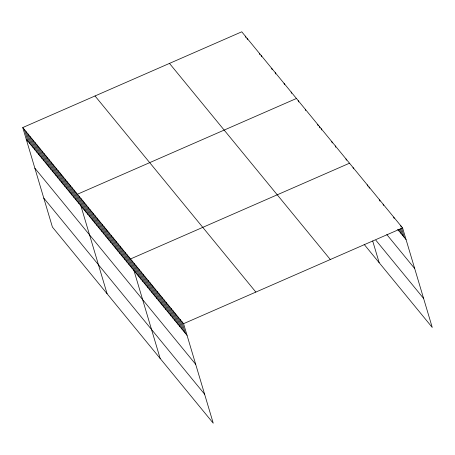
<?xml version="1.0" encoding="UTF-8"?>
<svg xmlns="http://www.w3.org/2000/svg" width="455" height="455" viewBox="0 0 455 455"><rect width="100%" height="100%" fill="white"/><g stroke="black" fill="none" stroke-linecap="round" stroke-linejoin="round"><path stroke-width="0.68" d="M22.75 127.559L183.575 323.681L213.241 423.195L52.416 227.073L22.75 127.559L241.759 31.805L402.584 227.927L432.25 327.441L364.142 244.38M296.438 98.485L77.43 194.239L107.096 293.754M349.508 163.208L130.505 258.963L160.171 358.477M183.575 323.681L402.584 227.927M397.653 229.331L406.059 239.58M386.835 234.592L414.698 268.569M375.841 240.194L423.605 298.446M169.482 63.404L330.313 259.526M95.021 95.959L255.852 292.082M26.225 139.213L187.05 335.335M34.87 168.208L195.695 364.33M43.771 198.079L204.602 394.201M400.815 225.765L401.202 227.062M401.589 228.359L404.29 237.419M400.588 228.791L402.521 235.263M399.592 229.223L400.753 233.108M398.597 229.656L398.984 230.947M393.74 217.137L394.127 218.434M383.121 204.193L383.508 205.489M379.584 199.881L379.971 201.173M368.971 186.937L369.358 188.233M367.202 184.781L367.589 186.072M353.052 167.52L353.433 168.816M372.696 240.974L379.174 262.717M345.971 158.892L346.357 160.188M335.358 145.947L335.745 147.244M331.82 141.63L332.207 142.927M321.207 128.691L321.594 129.982M319.438 126.53L319.82 127.827M317.67 124.374L318.051 125.671M305.282 109.274L305.669 110.565M298.207 100.646L298.594 101.937M291.149 92.035L291.53 93.326M284.091 83.43L284.477 84.727M275.269 72.675L275.656 73.972M271.743 68.375L272.13 69.666M261.159 55.464L261.545 56.761M259.395 53.315L259.782 54.611M247.048 38.26L247.435 39.551M245.285 36.11L245.672 37.401M181.807 321.526L185.282 333.179M180.038 319.364L183.513 331.018M178.269 317.209L181.744 328.863M176.5 315.053L179.975 326.707M174.731 312.892L178.206 324.546M172.963 310.737L176.438 322.39M171.194 308.581L174.669 320.235M169.425 306.42L172.9 318.073M167.656 304.264L171.131 315.918M165.887 302.109L169.362 313.762M164.118 299.953L167.594 311.601M162.35 297.792L165.825 309.446M160.581 295.636L164.05 307.29M158.812 293.481L162.281 305.134M157.043 291.319L160.513 302.973M155.274 289.164L158.744 300.818M153.5 287.008L156.975 298.662M151.731 284.847L155.206 296.501M149.962 282.692L153.437 294.345M148.194 280.536L151.669 292.19M146.425 278.375L149.9 290.028M144.656 276.219L148.131 287.873M142.887 274.064L146.362 285.717M141.118 271.908L144.593 283.556M139.349 269.747L142.825 281.4M137.581 267.591L141.056 279.245M135.812 265.436L139.287 277.089M134.043 263.274L137.518 274.928M132.274 261.119L135.749 272.772M128.737 256.802L132.212 268.456M126.968 254.646L130.437 266.3M125.199 252.491L128.668 264.145M123.43 250.33L126.9 261.983M121.661 248.174L125.131 259.828M119.887 246.018L123.362 257.672M118.118 243.863L121.593 255.511M116.349 241.702L119.824 253.355M114.58 239.546L118.055 251.2M112.812 237.391L116.287 249.044M111.043 235.229L114.518 246.883M109.274 233.074L112.749 244.727M107.505 230.918L110.98 242.572M105.736 228.757L109.211 240.411M103.968 226.601L107.443 238.255M102.199 224.446L105.674 236.1M100.43 222.285L103.905 233.938M98.661 220.129L102.136 231.783M96.892 217.973L100.367 229.627M95.123 215.818L98.599 227.466M93.355 213.657L96.83 225.31M91.586 211.501L95.055 223.155M89.817 209.345L93.286 220.993M88.048 207.184L91.518 218.838M86.279 205.029L89.749 216.682M84.505 202.873L87.98 214.527M82.736 200.712L86.211 212.366M80.967 198.556L84.442 210.21M79.198 196.401L82.674 208.054M75.666 192.09L79.142 203.743M73.903 189.94L77.378 201.593M72.14 187.79L75.615 199.444M70.377 185.64L73.852 197.294M68.614 183.484L72.083 195.138M66.845 181.335L70.32 192.988M65.082 179.185L68.557 190.838M63.319 177.035L66.794 188.688M61.556 174.885L65.031 186.539M59.793 172.735L63.268 184.383M58.03 170.579L61.505 182.233M56.266 168.43L59.736 180.083M54.498 166.28L57.973 177.933M52.734 164.13L56.21 175.784M50.971 161.98L54.446 173.628M49.208 159.824L52.683 171.478M47.445 157.675L50.92 169.328M45.682 155.525L49.157 167.178M43.919 153.375L47.388 165.029M42.156 151.225L45.625 162.873M40.387 149.069L43.862 160.723M38.624 146.919L42.099 158.573M36.861 144.77L40.336 156.423M35.098 142.62L38.573 154.273M33.334 140.47L36.809 152.118M31.571 138.314L35.041 149.968M29.808 136.164L33.278 147.818M28.039 134.015L31.514 145.668M26.276 131.865L29.751 143.518M24.513 129.715L27.988 141.363"/></g></svg>
